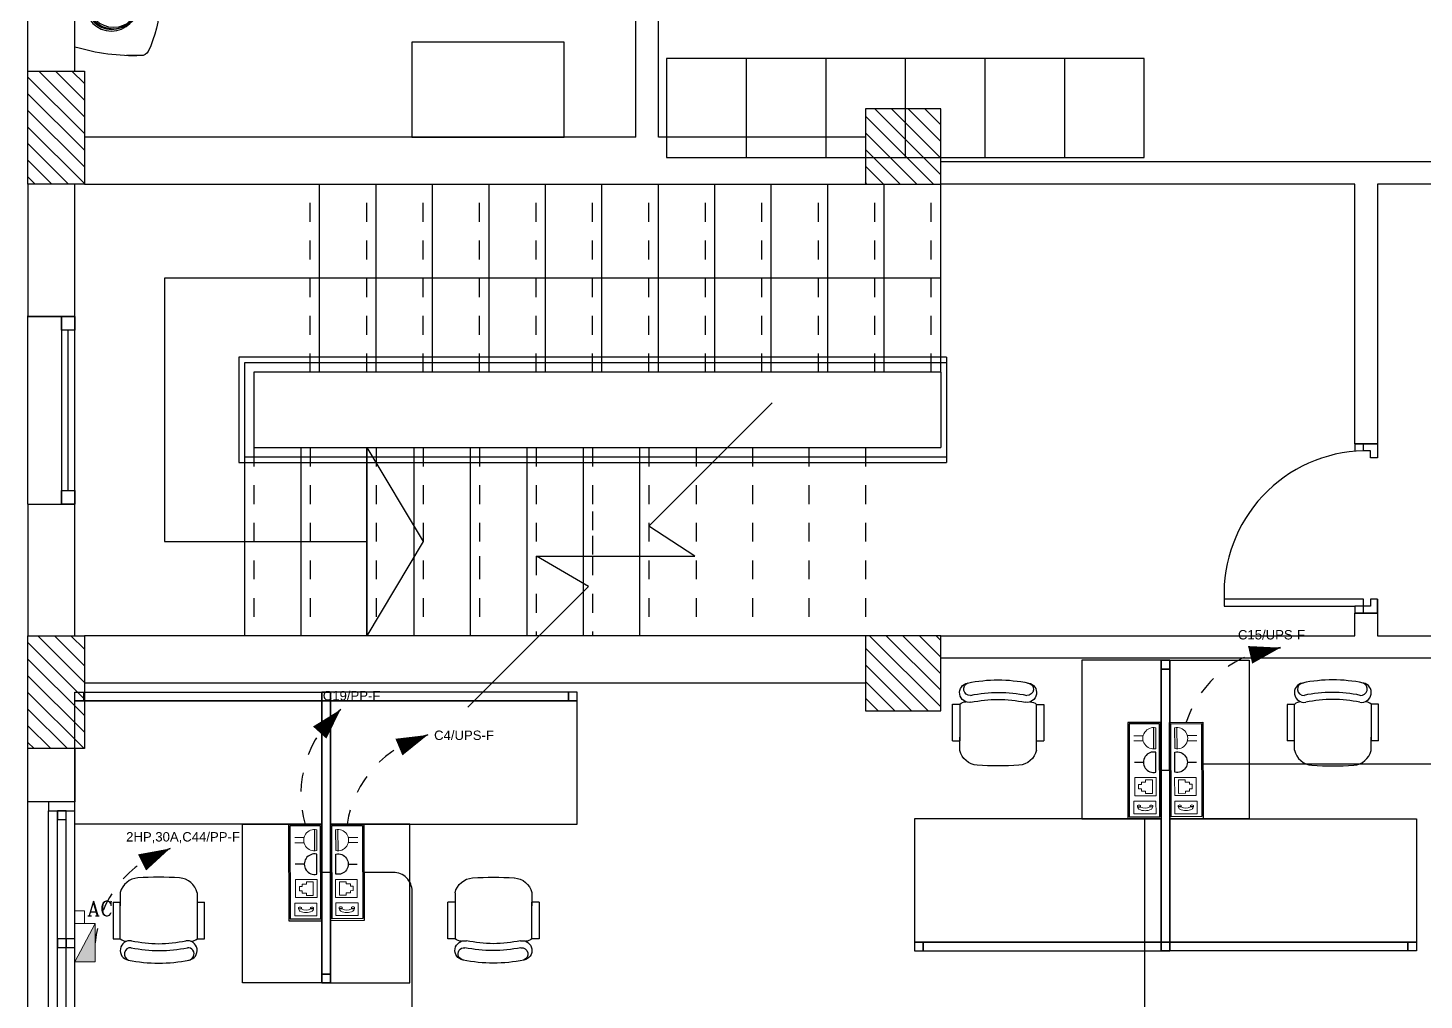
# Model space of a CAD drawing. Header units: metres. Extents: x -107 to 62, y 472 to 1032.
# Drawn here: x 2.29 to 9.71, y 484.6 to 489.77 of the extents above; entities that cross this region are included whole.
import ezdxf

# ---------------------------------------------------------------- set-up
doc = ezdxf.new("R2010")
doc.units = ezdxf.units.M
doc.header["$MEASUREMENT"] = 0
for name, pattern in [('A-1ST-STR$0$HIDDEN2', [0.1875, 0.125, -0.0625]), ('A-Typ-STR$0$HIDDEN2', [0.1875, 0.125, -0.0625]), ('ACAD_ISO02W100', [15, 12, -3]), ('DASHED', [0.75, 0.5, -0.25]), ('DASHED2', [0.375, 0.25, -0.125]), ('HIDDEN', [0.375, 0.25, -0.125])]:
    doc.linetypes.add(name, pattern=pattern)
doc.layers.get('0').update_dxf_attribs({"color": 8})
for name, color, linetype, lineweight in [('.', 7, 'Continuous', 9), ('Data & Telephone', 6, 'Continuous', 9), ('E-SOCKET', 2, 'Continuous', 25), ('E-TEXT-I', 4, 'Continuous', 30), ('Electrecalllll', 1, 'Continuous', 9), ('Legends', 3, 'Continuous', 9), ('lighting linea', 3, 'DASHED2', 0), ('power', 3, 'Continuous', 9)]:
    doc.layers.add(name, color=color, linetype=linetype, lineweight=lineweight)
for name, color, linetype in [('A-1st-FURN$0$A-FURN', 11, 'Continuous'), ('A-1st-FURN$0$FUR', 6, 'Continuous'), ('A-1ST-STR$0$A-ANNO-SYMB', 111, 'Continuous'), ('A-1ST-STR$0$A-FLOR', 111, 'Continuous'), ('A-1ST-STR$0$A-FLOR-RISR', 242, 'A-1ST-STR$0$HIDDEN2'), ('A-1ST-STR$0$A-FLOR-STHR', 171, 'Continuous'), ('A-1st-WALL$0$A-DOOR', 151, 'Continuous'), ('A-1st-WALL$0$A-GLAZ', 121, 'Continuous'), ('A-1st-WALL$0$A-WALL', 254, 'Continuous'), ('A-1st-WALL$0$A-WALL-ELEV', 31, 'Continuous'), ('A-COL-FNL$0$A-COLS-CONC', 6, 'Continuous'), ('A-COL-FNL$0$A-HTCH', 80, 'Continuous'), ('A-Typ-STR$0$A-ANNO-SYMB', 111, 'Continuous'), ('A-Typ-STR$0$A-FLOR', 111, 'Continuous'), ('A-Typ-STR$0$A-FLOR-RISR', 242, 'A-Typ-STR$0$HIDDEN2'), ('A-Typ-STR$0$A-FLOR-STHR', 171, 'Continuous'), ('E-LEADER', 30, 'Continuous'), ('Layer1', 24, 'ACAD_ISO02W100'), ('Power W', 3, 'Continuous')]:
    doc.layers.add(name, color=color, linetype=linetype)
doc.styles.add('ROMANC', font='romanc.shx', dxfattribs={"height": 3})
doc.styles.get("Standard").update_dxf_attribs({"font": 'arial.ttf'})

# ---------------------------------------------------------------- blocks, each defined once
blk = doc.blocks.new('A-1st-WALL$0$Win 1600')
for p, q in [((-750, 150), (750, 150)), ((-750, 100), (750, 100)), ((-750, 50), (750, 50)), ((-750, 0), (750, 0))]:
    blk.add_line(p, q)
for points in [[(-800, 0), (-750, 0), (-750, 150), (-800, 150)], [(-25, 50), (25, 50), (25, 100), (-25, 100)], [(700, 50), (750, 50), (750, 100), (700, 100)], [(750, 0), (800, 0), (800, 150), (750, 150)], [(-750, 0), (-700, 0), (-700, 50), (-750, 50)], [(-25, 0), (25, 0), (25, 50), (-25, 50)]]:
    blk.add_lwpolyline(points, close=True)
blk = doc.blocks.new('A-1st-WALL$0$Win 700')
blk.add_line((-300, 25), (300, 25))
for points in [[(-350, 0), (-300, 0), (-300, 50), (-350, 50)], [(350, 0), (-350, 0), (-350, 50), (350, 50)], [(300, 0), (350, 0), (350, 50), (300, 50)]]:
    blk.add_lwpolyline(points, close=True)
blk = doc.blocks.new('A-1st-WALL$0$DOO1')
at = {"layer": 'A-1st-WALL$0$A-DOOR'}
for q in [(-74, -74), (-34.4, -120)]:
    blk.add_line((-74, -120), q, dxfattribs=at)
blk.add_lwpolyline([(-37, -74), (-74, -74), (-74, 0), (0, 0), (0, -37), (-37, -37), (-37, -74, 0.418149), (752, -813.9)], format="xyb", dxfattribs=at)
blk.add_lwpolyline([(826, -74), (752, -74), (752, -813.9), (789, -813.9), (789, -120), (826, -120), (826, 0), (752, 0), (752, -37), (789, -37), (789, -120)], dxfattribs=at)
blk = doc.blocks.new('A-1st-WALL')
at = {"layer": 'A-1st-WALL$0$A-WALL'}
for p, q in [((2886, 8915.9), (2886, 12496.4)), ((2766, 8915.9), (2766, 11870.1)), ((-464, 9265.9), (-464, 9691.4)), ((-214, 9265.9), (-214, 9691.4)), ((2766, 8915.9), (-164, 8915.9)), ((3986, 8915.9), (2886, 8915.9)), ((7350.9, 8784.5), (4386, 8784.5)), ((-464, 8665.9), (-464, 7961.7)), ((-214, 7961.7), (-214, 8665.9)), ((-164, 8665.9), (3986, 8665.9)), ((5386, 8665.9), (4386, 8665.9)), ((6586, 8665.9), (5386, 8665.9)), ((6586, 7285.9), (6586, 8665.9)), ((6706, 8665.9), (6706, 7285.9)), ((7350.9, 8665.9), (6706, 8665.9)), ((-214, 7961.7), (-464, 7961.7)), ((-464, 7961.7), (-214, 7961.7)), ((6706, 7285.9), (6586, 7285.9)), ((-464, 6965.9), (-464, 6265.9)), ((-464, 6965.9), (-214, 6965.9)), ((-214, 6265.9), (-214, 6965.9)), ((6706, 6459.9), (6706, 6265.9)), ((6586, 6265.9), (6586, 6385.9)), ((6706, 6385.9), (6586, 6385.9)), ((3986, 6265.9), (-164, 6265.9)), ((4386, 6265.9), (5386, 6265.9)), ((5386, 6265.9), (6586, 6265.9)), ((6706, 6265.9), (7466, 6265.9)), ((7466, 6145.9), (4386, 6145.9)), ((-164, 6015.9), (3986, 6015.9)), ((-464, 5382.3), (-464, 5965.9)), ((-214, 5665.9), (-214, 5382.3)), ((-214, 5382.3), (-464, 5382.3))]:
    blk.add_line(p, q, dxfattribs=at)
at = {"layer": 'A-1st-WALL$0$A-WALL-ELEV'}
for p, q in [((-464, 6965.9), (-464, 7965.9)), ((-464, 3882.3), (-464, 5382.3))]:
    blk.add_line(p, q, dxfattribs=at)
at = {"layer": 'A-1st-WALL$0$A-DOOR', "rotation": 269.999999992129}
blk.add_blockref('A-1st-WALL$0$DOO1', (6706, 7211.9), dxfattribs=at)
at = {"layer": 'A-1st-WALL$0$A-GLAZ'}
for name, p, xscale, yscale, zscale, rotation in [('A-1st-WALL$0$Win 700', (-285.1, 7463.8), -1.422574162717543, 1.422574162717543, 1.422574162717543, 270), ('A-1st-WALL$0$Win 1600', (-214, 4632.3), 0.9375000000000057, 0.9375000000000057, 0.9375000000000057, 90)]:
    blk.add_blockref(name, p, dxfattribs=dict(at, xscale=xscale, yscale=yscale, zscale=zscale, rotation=rotation))
blk = doc.blocks.new('A-Typ-STR')
at = {"layer": 'A-Typ-STR$0$A-ANNO-SYMB'}
blk.add_lwpolyline([(4386, 8165.9), (261, 8165.9), (261, 6765.9), (1336, 6765.9)], dxfattribs=at)
blk.add_lwpolyline([(1636, 6765.9), (1336, 6265.9), (1336, 7265.9)], close=True, dxfattribs=at)
at = {"layer": 'A-Typ-STR$0$A-FLOR'}
for p, q in [((1086, 7665.9), (1086, 8665.9)), ((1386, 7665.9), (1386, 8665.9)), ((1686, 7665.9), (1686, 8665.9)), ((1986, 7665.9), (1986, 8665.9)), ((2286, 7665.9), (2286, 8665.9)), ((2586, 7665.9), (2586, 8665.9)), ((2886, 7665.9), (2886, 8665.9)), ((3186, 7665.9), (3186, 8665.9)), ((3486, 7665.9), (3486, 8665.9)), ((3786, 7665.9), (3786, 8665.9)), ((4086, 7665.9), (4086, 8665.9)), ((4386, 7665.9), (4386, 8665.9)), ((686, 7265.9), (686, 6265.9)), ((986, 7265.9), (986, 6265.9)), ((1336, 7265.9), (1336, 6265.9)), ((1586, 7265.9), (1586, 6265.9)), ((1886, 7265.9), (1886, 6265.9)), ((2186, 7265.9), (2186, 6687.9)), ((2486, 7265.9), (2486, 6926.2)), ((2786, 7265.9), (2786, 6265.9)), ((2486, 6926.2), (2486, 6797.1)), ((2486, 6797.1), (2486, 6687.9)), ((2186, 6687.9), (2186, 6265.9)), ((2486, 6687.9), (2486, 6265.9))]:
    blk.add_line(p, q, dxfattribs=at)
blk.add_lwpolyline([(1873, 5885.6), (2514.7, 6527.4), (2239.1, 6687.9), (3080, 6687.9), (2835.6, 6848.3), (3491, 7503.6)], dxfattribs=at)
at = {"layer": 'A-Typ-STR$0$A-FLOR-RISR'}
for p, q in [((1036, 7665.9), (1036, 8665.9)), ((1336, 7665.9), (1336, 8665.9)), ((1636, 7665.9), (1636, 8665.9)), ((1936, 7665.9), (1936, 8665.9)), ((2236, 7665.9), (2236, 8665.9)), ((2536, 7665.9), (2536, 8665.9)), ((2836, 7665.9), (2836, 8665.9)), ((3136, 7665.9), (3136, 8665.9)), ((3436, 7665.9), (3436, 8665.9)), ((3736, 7665.9), (3736, 8665.9)), ((4036, 7665.9), (4036, 8665.9)), ((4336, 7665.9), (4336, 8665.9)), ((736, 7265.9), (736, 6265.9)), ((1036, 7265.9), (1036, 6265.9)), ((1386, 7265.9), (1386, 6265.9)), ((1636, 7265.9), (1636, 6265.9)), ((1936, 7265.9), (1936, 6265.9)), ((2236, 7265.9), (2236, 6687.9)), ((2536, 7265.9), (2536, 6926.2)), ((2836, 7265.9), (2836, 6265.9)), ((3086, 7265.9), (3086, 6265.9)), ((3386, 7265.9), (3386, 6265.9)), ((3686, 7265.9), (3686, 6265.9)), ((3986, 7265.9), (3986, 6265.9)), ((2536, 6926.2), (2536, 6797.1)), ((2536, 6797.1), (2536, 6687.9)), ((1936, 6687.9), (1936, 6644.5)), ((2236, 6687.9), (2236, 6265.9)), ((2536, 6687.9), (2536, 6265.9))]:
    blk.add_line(p, q, dxfattribs=at)
at = {"layer": 'A-Typ-STR$0$A-FLOR-STHR'}
for p, q in [((4416, 7745.9), (656, 7745.9)), ((656, 7745.9), (656, 7185.9)), ((4416, 7715.9), (686, 7715.9)), ((686, 7715.9), (686, 7215.9)), ((4416, 7745.9), (4416, 7185.9)), ((4386, 7665.9), (736, 7665.9)), ((736, 7665.9), (736, 7265.9)), ((4386, 7665.9), (4386, 7265.9)), ((4386, 7665.9), (4386, 7265.9)), ((686, 7215.9), (2825.6, 7215.9)), ((736, 7265.9), (2875.6, 7265.9)), ((2825.6, 7215.9), (4416, 7215.9)), ((2875.6, 7265.9), (4386, 7265.9)), ((656, 7185.9), (2795.6, 7185.9)), ((2795.6, 7185.9), (4416, 7185.9))]:
    blk.add_line(p, q, dxfattribs=at)
blk = doc.blocks.new('A-1st-FURN$0$bed 1000')
at = {"layer": 'A-1st-FURN$0$A-FURN', "linetype": 'Continuous'}
for p, q in [((-256.5, 1093.3), (-179.3, 1093.3)), ((95.2, 1047.7), (95.2, 588)), ((-202.7, 833.7), (-205.5, 834.1)), ((-202.7, 833.7), (-205.5, 834.1)), ((-200, 833.2), (-202.7, 833.7)), ((-200, 833.2), (-202.7, 833.7)), ((-197.4, 832.6), (-200, 833.2)), ((-197.4, 832.6), (-200, 833.2)), ((-194.8, 831.9), (-197.4, 832.6)), ((-194.8, 831.9), (-197.4, 832.6)), ((-192.3, 831.2), (-194.8, 831.9)), ((-192.3, 831.2), (-194.8, 831.9)), ((-189.8, 830.6), (-192.3, 831.2)), ((-189.8, 830.6), (-192.3, 831.2)), ((-187.2, 829.9), (-189.8, 830.6)), ((-187.2, 829.9), (-189.8, 830.6)), ((-184.7, 829.3), (-187.2, 829.9)), ((-184.7, 829.3), (-187.2, 829.9)), ((-182.2, 828.7), (-184.7, 829.3)), ((-182.2, 828.7), (-184.7, 829.3)), ((-179.7, 828.2), (-182.2, 828.7)), ((-179.7, 828.2), (-182.2, 828.7)), ((-177.2, 827.7), (-179.7, 828.2)), ((-177.2, 827.7), (-179.7, 828.2)), ((-174.8, 827.2), (-177.2, 827.7)), ((-174.8, 827.2), (-177.2, 827.7)), ((-172.3, 826.8), (-174.8, 827.2)), ((-172.3, 826.8), (-174.8, 827.2)), ((-169.9, 826.5), (-172.3, 826.8)), ((-169.9, 826.5), (-172.3, 826.8)), ((-167.5, 826.1), (-169.9, 826.5)), ((-167.5, 826.1), (-169.9, 826.5)), ((-165.1, 825.9), (-167.5, 826.1)), ((-165.1, 825.9), (-167.5, 826.1)), ((-162.7, 825.7), (-165.1, 825.9)), ((-162.7, 825.7), (-165.1, 825.9)), ((-160.3, 825.5), (-162.7, 825.7)), ((-160.3, 825.5), (-162.7, 825.7)), ((-157.8, 825.4), (-160.3, 825.5)), ((-157.8, 825.4), (-160.3, 825.5)), ((-155.4, 825.3), (-157.8, 825.4)), ((-155.4, 825.3), (-157.8, 825.4)), ((-152.9, 825.3), (-155.4, 825.3)), ((-152.9, 825.3), (-155.4, 825.3)), ((-153.4, 865.1), (-155, 867.3)), ((-153.4, 865.1), (-155, 867.3)), ((-151.7, 863), (-153.4, 865.1)), ((-151.7, 863), (-153.4, 865.1)), ((-150.3, 825.3), (-152.9, 825.3)), ((-150.3, 825.3), (-152.9, 825.3)), ((-149.7, 860.9), (-151.7, 863)), ((-149.7, 860.9), (-151.7, 863)), ((-147.7, 825.4), (-150.3, 825.3)), ((-147.7, 825.4), (-150.3, 825.3)), ((-147.7, 858.8), (-149.7, 860.9)), ((-147.7, 858.8), (-149.7, 860.9)), ((-145.4, 856.7), (-147.7, 858.8)), ((-145.4, 856.7), (-147.7, 858.8)), ((-145, 825.4), (-147.7, 825.4)), ((-145, 825.4), (-147.7, 825.4)), ((-143.1, 854.5), (-145.4, 856.7)), ((-143.1, 854.5), (-145.4, 856.7)), ((-142.3, 825.5), (-145, 825.4)), ((-142.3, 825.5), (-145, 825.4)), ((-140.5, 852.2), (-143.1, 854.5)), ((-140.5, 852.2), (-143.1, 854.5)), ((-139.5, 825.6), (-142.3, 825.5)), ((-139.5, 825.6), (-142.3, 825.5)), ((-137.8, 849.9), (-140.5, 852.2)), ((-137.8, 849.9), (-140.5, 852.2)), ((-136.6, 825.7), (-139.5, 825.6)), ((-136.6, 825.7), (-139.5, 825.6)), ((-135, 847.4), (-137.8, 849.9)), ((-135, 847.4), (-137.8, 849.9)), ((-133.6, 825.7), (-136.6, 825.7)), ((-133.6, 825.7), (-136.6, 825.7)), ((-132, 844.7), (-135, 847.4)), ((-132, 844.7), (-135, 847.4)), ((-130.6, 825.7), (-133.6, 825.7)), ((-130.6, 825.7), (-133.6, 825.7)), ((-128.9, 841.7), (-132, 844.7)), ((-128.9, 841.7), (-132, 844.7)), ((-127.4, 825.6), (-130.6, 825.7)), ((-127.4, 825.6), (-130.6, 825.7)), ((-125.6, 838.5), (-128.9, 841.7)), ((-125.6, 838.5), (-128.9, 841.7)), ((-124, 825.5), (-127.4, 825.6)), ((-124, 825.5), (-127.4, 825.6)), ((-122.3, 834.7), (-125.6, 838.5)), ((-122.3, 834.7), (-125.6, 838.5)), ((-120.3, 825.4), (-124, 825.5)), ((-120.3, 825.4), (-124, 825.5)), ((-118.9, 830.4), (-122.3, 834.7)), ((-118.9, 830.4), (-122.3, 834.7)), ((-116.3, 825.4), (-120.3, 825.4)), ((-116.3, 825.4), (-120.3, 825.4)), ((-115.5, 825.5), (-118.9, 830.4)), ((-115.5, 825.5), (-118.9, 830.4)), ((-111.7, 825.4), (-116.3, 825.4)), ((-111.7, 825.4), (-116.3, 825.4)), ((-112, 819.8), (-115.5, 825.5)), ((-112, 819.8), (-115.5, 825.5)), ((-114.7, 816.3), (-108.2, 815.9)), ((-114.7, 816.3), (-108.2, 815.9)), ((-108.5, 813.2), (-112, 819.8)), ((-108.5, 813.2), (-112, 819.8)), ((-106.6, 825.5), (-111.7, 825.4)), ((-106.6, 825.5), (-111.7, 825.4)), ((-106.2, 819.2), (-109.3, 813.1)), ((-106.2, 819.2), (-109.3, 813.1)), ((-100.8, 825.8), (-106.6, 825.5)), ((-100.8, 825.8), (-106.6, 825.5)), ((-102.8, 829.2), (-99.7, 823)), ((-102.8, 829.2), (-99.7, 823)), ((-94.2, 826.3), (-100.8, 825.8)), ((-94.2, 826.3), (-100.8, 825.8)), ((-100.5, 823.2), (-97, 829.7)), ((-100.5, 823.2), (-97, 829.7)), ((-99.7, 823), (-96.9, 817.6)), ((-99.7, 823), (-96.9, 817.6)), ((-97, 829.7), (-93.5, 835.4)), ((-97, 829.7), (-93.5, 835.4)), ((-96.9, 817.6), (-94.3, 812.8)), ((-96.9, 817.6), (-94.3, 812.8)), ((-93.5, 835.4), (-90, 840.4)), ((-93.5, 835.4), (-90, 840.4)), ((-90, 840.4), (-86.6, 844.7)), ((-90, 840.4), (-86.6, 844.7)), ((-86.6, 844.7), (-83.3, 848.4)), ((-86.6, 844.7), (-83.3, 848.4)), ((-83.3, 848.4), (-80.1, 851.7)), ((-83.3, 848.4), (-80.1, 851.7)), ((-80.1, 851.7), (-77, 854.7)), ((-80.1, 851.7), (-77, 854.7)), ((-77, 854.7), (-74, 857.3)), ((-77, 854.7), (-74, 857.3)), ((-74, 857.3), (-71.2, 859.8)), ((-74, 857.3), (-71.2, 859.8)), ((-71.2, 859.8), (-68.5, 862.2)), ((-71.2, 859.8), (-68.5, 862.2)), ((-68.5, 862.2), (-65.9, 864.5)), ((-68.5, 862.2), (-65.9, 864.5)), ((-65.9, 864.5), (-63.5, 866.7)), ((-65.9, 864.5), (-63.5, 866.7)), ((-63.5, 866.7), (-61.3, 868.8)), ((-63.5, 866.7), (-61.3, 868.8)), ((-61.3, 868.8), (-59.2, 870.9)), ((-61.3, 868.8), (-59.2, 870.9)), ((-59.2, 870.9), (-57.3, 873)), ((-59.2, 870.9), (-57.3, 873)), ((-57.3, 873), (-55.6, 875.1)), ((-57.3, 873), (-55.6, 875.1)), ((-55.6, 875.1), (-54, 877.3)), ((-55.6, 875.1), (-54, 877.3)), ((-43.9, 815.9), (-41.5, 816.2)), ((-43.9, 815.9), (-41.5, 816.2)), ((-41.5, 816.2), (-39.1, 816.5)), ((-41.5, 816.2), (-39.1, 816.5)), ((-39.1, 816.5), (-36.6, 816.9)), ((-39.1, 816.5), (-36.6, 816.9)), ((-36.6, 816.9), (-34.2, 817.3)), ((-36.6, 816.9), (-34.2, 817.3)), ((-34.2, 817.3), (-31.7, 817.7)), ((-34.2, 817.3), (-31.7, 817.7)), ((-31.7, 817.7), (-29.3, 818.2)), ((-31.7, 817.7), (-29.3, 818.2)), ((-126.9, 782.3), (-128.5, 779.6)), ((-126.9, 782.3), (-128.5, 779.6)), ((-125.2, 785.1), (-126.9, 782.3)), ((-125.2, 785.1), (-126.9, 782.3)), ((-123.4, 788.1), (-125.2, 785.1)), ((-123.4, 788.1), (-125.2, 785.1)), ((-121.4, 791.2), (-123.4, 788.1)), ((-121.4, 791.2), (-123.4, 788.1)), ((-119.3, 794.7), (-121.4, 791.2)), ((-119.3, 794.7), (-121.4, 791.2)), ((-117.1, 798.5), (-119.3, 794.7)), ((-117.1, 798.5), (-119.3, 794.7)), ((-114.7, 802.8), (-117.1, 798.5)), ((-114.7, 802.8), (-117.1, 798.5)), ((-112.1, 807.6), (-114.7, 802.8)), ((-112.1, 807.6), (-114.7, 802.8)), ((-109.3, 813.1), (-112.1, 807.6)), ((-109.3, 813.1), (-112.1, 807.6)), ((-108.2, 815.9), (-102.3, 815.6)), ((-108.2, 815.9), (-102.3, 815.6)), ((-102.3, 815.6), (-97.2, 815.4)), ((-102.3, 815.6), (-97.2, 815.4)), ((-97.2, 815.4), (-92.7, 815.4)), ((-97.2, 815.4), (-92.7, 815.4)), ((-94.3, 812.8), (-91.9, 808.5)), ((-94.3, 812.8), (-91.9, 808.5)), ((-92.7, 815.4), (-88.6, 815.4)), ((-92.7, 815.4), (-88.6, 815.4)), ((-91.9, 808.5), (-89.6, 804.7)), ((-91.9, 808.5), (-89.6, 804.7)), ((-89.6, 804.7), (-87.5, 801.2)), ((-89.6, 804.7), (-87.5, 801.2)), ((-88.6, 815.4), (-85, 815.5)), ((-88.6, 815.4), (-85, 815.5)), ((-87.5, 801.2), (-85.6, 798)), ((-87.5, 801.2), (-85.6, 798)), ((-85.6, 798), (-83.8, 795.1)), ((-85.6, 798), (-83.8, 795.1)), ((-85, 815.5), (-81.6, 815.6)), ((-85, 815.5), (-81.6, 815.6)), ((-83.8, 795.1), (-82.1, 792.3)), ((-83.8, 795.1), (-82.1, 792.3)), ((-82.1, 792.3), (-80.5, 789.6)), ((-82.1, 792.3), (-80.5, 789.6)), ((-81.6, 815.6), (-78.4, 815.7)), ((-81.6, 815.6), (-78.4, 815.7)), ((-78.4, 815.7), (-75.3, 815.7)), ((-78.4, 815.7), (-75.3, 815.7)), ((-75.3, 815.7), (-72.4, 815.7)), ((-75.3, 815.7), (-72.4, 815.7)), ((-72.4, 815.7), (-69.5, 815.6)), ((-72.4, 815.7), (-69.5, 815.6)), ((-69.5, 815.6), (-66.7, 815.5)), ((-69.5, 815.6), (-66.7, 815.5)), ((-66.7, 815.5), (-63.9, 815.5)), ((-66.7, 815.5), (-63.9, 815.5)), ((-63.9, 815.5), (-61.3, 815.4)), ((-63.9, 815.5), (-61.3, 815.4)), ((-61.3, 815.4), (-58.7, 815.3)), ((-61.3, 815.4), (-58.7, 815.3)), ((-58.7, 815.3), (-56.1, 815.3)), ((-58.7, 815.3), (-56.1, 815.3)), ((-56.1, 815.3), (-53.6, 815.3)), ((-56.1, 815.3), (-53.6, 815.3)), ((-53.6, 815.3), (-51.1, 815.4)), ((-53.6, 815.3), (-51.1, 815.4)), ((-51.1, 815.4), (-48.7, 815.5)), ((-51.1, 815.4), (-48.7, 815.5)), ((-48.7, 815.5), (-46.3, 815.7)), ((-48.7, 815.5), (-46.3, 815.7)), ((-46.3, 815.7), (-43.9, 815.9)), ((-46.3, 815.7), (-43.9, 815.9)), ((-179.3, 542.4), (-256.5, 542.4)), ((71.9, 473.2), (-2074, 473.2)), ((-2074, 473.2), (-2074, -595)), ((71.9, -595), (71.9, 473.2)), ((-10.5, 306.1), (-195.1, 306.1)), ((-10.5, -458.9), (-10.5, 306.1)), ((-35, 281.6), (-195.1, 281.6)), ((-35, -434.4), (-35, 281.6)), ((-327.3, -434.4), (-35, -434.4)), ((-345.7, -458.9), (-10.5, -458.9)), ((-2074, -595), (71.9, -595)), ((-179.3, -664.2), (-256.5, -664.2)), ((95.2, -1169.5), (95.2, -709.9)), ((-202.7, -955.5), (-205.5, -955.9)), ((-202.7, -955.5), (-205.5, -955.9)), ((-200, -955), (-202.7, -955.5)), ((-200, -955), (-202.7, -955.5)), ((-197.4, -954.4), (-200, -955)), ((-197.4, -954.4), (-200, -955)), ((-194.8, -953.7), (-197.4, -954.4)), ((-194.8, -953.7), (-197.4, -954.4)), ((-192.3, -953), (-194.8, -953.7)), ((-192.3, -953), (-194.8, -953.7)), ((-189.8, -952.4), (-192.3, -953)), ((-189.8, -952.4), (-192.3, -953)), ((-187.2, -951.7), (-189.8, -952.4)), ((-187.2, -951.7), (-189.8, -952.4)), ((-184.7, -951.1), (-187.2, -951.7)), ((-184.7, -951.1), (-187.2, -951.7)), ((-182.2, -950.6), (-184.7, -951.1)), ((-182.2, -950.6), (-184.7, -951.1)), ((-179.7, -950), (-182.2, -950.6)), ((-179.7, -950), (-182.2, -950.6)), ((-177.2, -949.5), (-179.7, -950)), ((-177.2, -949.5), (-179.7, -950)), ((-174.8, -949), (-177.2, -949.5)), ((-174.8, -949), (-177.2, -949.5)), ((-172.3, -948.6), (-174.8, -949)), ((-172.3, -948.6), (-174.8, -949)), ((-169.9, -948.3), (-172.3, -948.6)), ((-169.9, -948.3), (-172.3, -948.6)), ((-167.5, -948), (-169.9, -948.3)), ((-167.5, -948), (-169.9, -948.3)), ((-165.1, -947.7), (-167.5, -948)), ((-165.1, -947.7), (-167.5, -948)), ((-162.7, -947.5), (-165.1, -947.7)), ((-162.7, -947.5), (-165.1, -947.7)), ((-160.3, -947.3), (-162.7, -947.5)), ((-160.3, -947.3), (-162.7, -947.5)), ((-157.8, -947.2), (-160.3, -947.3)), ((-157.8, -947.2), (-160.3, -947.3)), ((-155.4, -947.1), (-157.8, -947.2)), ((-155.4, -947.1), (-157.8, -947.2)), ((-152.9, -947.1), (-155.4, -947.1)), ((-152.9, -947.1), (-155.4, -947.1)), ((-150.3, -947.1), (-152.9, -947.1)), ((-150.3, -947.1), (-152.9, -947.1)), ((-147.7, -947.2), (-150.3, -947.1)), ((-147.7, -947.2), (-150.3, -947.1)), ((-145, -947.2), (-147.7, -947.2)), ((-145, -947.2), (-147.7, -947.2)), ((-142.3, -947.3), (-145, -947.2)), ((-142.3, -947.3), (-145, -947.2)), ((-139.5, -947.4), (-142.3, -947.3)), ((-139.5, -947.4), (-142.3, -947.3)), ((-136.6, -947.5), (-139.5, -947.4)), ((-136.6, -947.5), (-139.5, -947.4)), ((-133.6, -947.5), (-136.6, -947.5)), ((-133.6, -947.5), (-136.6, -947.5)), ((-130.6, -947.5), (-133.6, -947.5)), ((-130.6, -947.5), (-133.6, -947.5)), ((-128.9, -963.6), (-132, -966.5)), ((-128.9, -963.6), (-132, -966.5)), ((-127.4, -947.4), (-130.6, -947.5)), ((-127.4, -947.4), (-130.6, -947.5)), ((-125.6, -960.3), (-128.9, -963.6)), ((-125.6, -960.3), (-128.9, -963.6)), ((-126.9, -904.1), (-128.5, -901.4)), ((-126.9, -904.1), (-128.5, -901.4)), ((-124, -947.3), (-127.4, -947.4)), ((-124, -947.3), (-127.4, -947.4)), ((-125.2, -906.9), (-126.9, -904.1)), ((-125.2, -906.9), (-126.9, -904.1)), ((-122.3, -956.5), (-125.6, -960.3)), ((-122.3, -956.5), (-125.6, -960.3)), ((-123.4, -909.9), (-125.2, -906.9)), ((-123.4, -909.9), (-125.2, -906.9)), ((-120.3, -947.2), (-124, -947.3)), ((-120.3, -947.2), (-124, -947.3)), ((-121.4, -913), (-123.4, -909.9)), ((-121.4, -913), (-123.4, -909.9)), ((-118.9, -952.2), (-122.3, -956.5)), ((-118.9, -952.2), (-122.3, -956.5)), ((-119.3, -916.5), (-121.4, -913)), ((-119.3, -916.5), (-121.4, -913)), ((-116.3, -947.2), (-120.3, -947.2)), ((-116.3, -947.2), (-120.3, -947.2)), ((-117.1, -920.3), (-119.3, -916.5)), ((-117.1, -920.3), (-119.3, -916.5)), ((-115.5, -947.3), (-118.9, -952.2)), ((-115.5, -947.3), (-118.9, -952.2)), ((-114.7, -924.6), (-117.1, -920.3)), ((-114.7, -924.6), (-117.1, -920.3)), ((-111.7, -947.2), (-116.3, -947.2)), ((-111.7, -947.2), (-116.3, -947.2)), ((-112, -941.6), (-115.5, -947.3)), ((-112, -941.6), (-115.5, -947.3)), ((-112.1, -929.4), (-114.7, -924.6)), ((-112.1, -929.4), (-114.7, -924.6)), ((-114.7, -938.1), (-108.2, -937.7)), ((-114.7, -938.1), (-108.2, -937.7)), ((-109.3, -934.9), (-112.1, -929.4)), ((-109.3, -934.9), (-112.1, -929.4)), ((-108.5, -935), (-112, -941.6)), ((-108.5, -935), (-112, -941.6)), ((-106.6, -947.3), (-111.7, -947.2)), ((-106.6, -947.3), (-111.7, -947.2)), ((-106.2, -941), (-109.3, -934.9)), ((-106.2, -941), (-109.3, -934.9)), ((-108.2, -937.7), (-102.3, -937.4)), ((-108.2, -937.7), (-102.3, -937.4)), ((-100.8, -947.6), (-106.6, -947.3)), ((-100.8, -947.6), (-106.6, -947.3)), ((-102.8, -951), (-99.7, -944.8)), ((-102.8, -951), (-99.7, -944.8)), ((-102.3, -937.4), (-97.2, -937.2)), ((-102.3, -937.4), (-97.2, -937.2)), ((-94.2, -948.1), (-100.8, -947.6)), ((-94.2, -948.1), (-100.8, -947.6)), ((-100.5, -945), (-97, -951.6)), ((-100.5, -945), (-97, -951.6)), ((-99.7, -944.8), (-96.9, -939.4)), ((-99.7, -944.8), (-96.9, -939.4)), ((-97.2, -937.2), (-92.7, -937.2)), ((-97.2, -937.2), (-92.7, -937.2)), ((-97, -951.6), (-93.5, -957.3)), ((-97, -951.6), (-93.5, -957.3)), ((-96.9, -939.4), (-94.3, -934.6)), ((-96.9, -939.4), (-94.3, -934.6)), ((-94.3, -934.6), (-91.9, -930.3)), ((-94.3, -934.6), (-91.9, -930.3)), ((-93.5, -957.3), (-90, -962.2)), ((-93.5, -957.3), (-90, -962.2)), ((-92.7, -937.2), (-88.6, -937.2)), ((-92.7, -937.2), (-88.6, -937.2)), ((-91.9, -930.3), (-89.6, -926.5)), ((-91.9, -930.3), (-89.6, -926.5)), ((-90, -962.2), (-86.6, -966.5)), ((-90, -962.2), (-86.6, -966.5)), ((-89.6, -926.5), (-87.5, -923)), ((-89.6, -926.5), (-87.5, -923)), ((-88.6, -937.2), (-85, -937.3)), ((-88.6, -937.2), (-85, -937.3)), ((-87.5, -923), (-85.6, -919.8)), ((-87.5, -923), (-85.6, -919.8)), ((-85.6, -919.8), (-83.8, -916.9)), ((-85.6, -919.8), (-83.8, -916.9)), ((-85, -937.3), (-81.6, -937.4)), ((-85, -937.3), (-81.6, -937.4)), ((-83.8, -916.9), (-82.1, -914.1)), ((-83.8, -916.9), (-82.1, -914.1)), ((-82.1, -914.1), (-80.5, -911.4)), ((-82.1, -914.1), (-80.5, -911.4)), ((-81.6, -937.4), (-78.4, -937.5)), ((-81.6, -937.4), (-78.4, -937.5)), ((-78.4, -937.5), (-75.3, -937.5)), ((-78.4, -937.5), (-75.3, -937.5)), ((-75.3, -937.5), (-72.4, -937.5)), ((-75.3, -937.5), (-72.4, -937.5)), ((-72.4, -937.5), (-69.5, -937.4)), ((-72.4, -937.5), (-69.5, -937.4)), ((-69.5, -937.4), (-66.7, -937.3)), ((-69.5, -937.4), (-66.7, -937.3)), ((-66.7, -937.3), (-63.9, -937.3)), ((-66.7, -937.3), (-63.9, -937.3)), ((-63.9, -937.3), (-61.3, -937.2)), ((-63.9, -937.3), (-61.3, -937.2)), ((-61.3, -937.2), (-58.7, -937.1)), ((-61.3, -937.2), (-58.7, -937.1)), ((-58.7, -937.1), (-56.1, -937.1)), ((-58.7, -937.1), (-56.1, -937.1)), ((-56.1, -937.1), (-53.6, -937.1)), ((-56.1, -937.1), (-53.6, -937.1)), ((-53.6, -937.1), (-51.1, -937.2)), ((-53.6, -937.1), (-51.1, -937.2)), ((-51.1, -937.2), (-48.7, -937.3)), ((-51.1, -937.2), (-48.7, -937.3)), ((-48.7, -937.3), (-46.3, -937.5)), ((-48.7, -937.3), (-46.3, -937.5)), ((-46.3, -937.5), (-43.9, -937.7)), ((-46.3, -937.5), (-43.9, -937.7)), ((-43.9, -937.7), (-41.5, -938)), ((-43.9, -937.7), (-41.5, -938)), ((-41.5, -938), (-39.1, -938.3)), ((-41.5, -938), (-39.1, -938.3)), ((-39.1, -938.3), (-36.6, -938.7)), ((-39.1, -938.3), (-36.6, -938.7)), ((-36.6, -938.7), (-34.2, -939.1)), ((-36.6, -938.7), (-34.2, -939.1)), ((-34.2, -939.1), (-31.7, -939.5)), ((-34.2, -939.1), (-31.7, -939.5)), ((-31.7, -939.5), (-29.3, -940)), ((-31.7, -939.5), (-29.3, -940)), ((-153.4, -986.9), (-155, -989.1)), ((-153.4, -986.9), (-155, -989.1)), ((-151.7, -984.8), (-153.4, -986.9)), ((-151.7, -984.8), (-153.4, -986.9)), ((-149.7, -982.7), (-151.7, -984.8)), ((-149.7, -982.7), (-151.7, -984.8)), ((-147.7, -980.6), (-149.7, -982.7)), ((-147.7, -980.6), (-149.7, -982.7)), ((-145.4, -978.5), (-147.7, -980.6)), ((-145.4, -978.5), (-147.7, -980.6)), ((-143.1, -976.3), (-145.4, -978.5)), ((-143.1, -976.3), (-145.4, -978.5)), ((-140.5, -974), (-143.1, -976.3)), ((-140.5, -974), (-143.1, -976.3)), ((-137.8, -971.7), (-140.5, -974)), ((-137.8, -971.7), (-140.5, -974)), ((-135, -969.2), (-137.8, -971.7)), ((-135, -969.2), (-137.8, -971.7)), ((-132, -966.5), (-135, -969.2)), ((-132, -966.5), (-135, -969.2)), ((-86.6, -966.5), (-83.3, -970.2)), ((-86.6, -966.5), (-83.3, -970.2)), ((-83.3, -970.2), (-80.1, -973.5)), ((-83.3, -970.2), (-80.1, -973.5)), ((-80.1, -973.5), (-77, -976.5)), ((-80.1, -973.5), (-77, -976.5)), ((-77, -976.5), (-74, -979.1)), ((-77, -976.5), (-74, -979.1)), ((-74, -979.1), (-71.2, -981.6)), ((-74, -979.1), (-71.2, -981.6)), ((-71.2, -981.6), (-68.5, -984)), ((-71.2, -981.6), (-68.5, -984)), ((-68.5, -984), (-65.9, -986.3)), ((-68.5, -984), (-65.9, -986.3)), ((-65.9, -986.3), (-63.5, -988.5)), ((-65.9, -986.3), (-63.5, -988.5)), ((-63.5, -988.5), (-61.3, -990.6)), ((-63.5, -988.5), (-61.3, -990.6)), ((-61.3, -990.6), (-59.2, -992.7)), ((-61.3, -990.6), (-59.2, -992.7)), ((-59.2, -992.7), (-57.3, -994.8)), ((-59.2, -992.7), (-57.3, -994.8)), ((-57.3, -994.8), (-55.6, -996.9)), ((-57.3, -994.8), (-55.6, -996.9)), ((-55.6, -996.9), (-54, -999.1)), ((-55.6, -996.9), (-54, -999.1)), ((-256.5, -1215.1), (-179.3, -1215.1))]:
    blk.add_line(p, q, dxfattribs=at)
for centre, radius, start, end in [((213.1, 817.9), 565.9, 153.46874, 206.53126), ((-256.5, 1052.4), 41, 90, 153.46874), ((-217.9, 13), 1081, 73.16254, 92.04712), ((-1097.4, 2488.7), 2136.3, 261.64591, 293.75777), ((-1304.7, 232.4), 1109.6, 329.4148, 15.74001), ((-256.5, 583.4), 41, 206.53126, 270), ((-217.9, 1622.8), 1081, 267.95288, 286.83746), ((-2017.5, 392.3), 114.9, 55.82258, 304.17742), ((-1362.3, -572.7), 1051.5, 90.60019, 124.17742), ((-1178.5, -1052.4), 1541.5, 71.51271, 108.48729), ((-1083.1, 822.3), 827.5, 243.59697, 325.11965), ((-32.3, 97.7), 172.4, 84.36694, 159.32115), ((-1626.6, -265.3), 388.4, 63.12386, 174.79413), ((-1155.2, -436.5), 1122.4, 358.86021, 23.32341), ((-390.1, -324.4), 334.3, 4.99251, 61.46553), ((-406.9, -386.5), 94.7, 327.43203, 72.40562), ((-84.5, -240.9), 181.1, 192.99493, 284.39116), ((-2017.5, -454.1), 114.9, 55.82258, 304.17742), ((-693.4, -460.5), 367.1, 333.1946, 25.07826), ((-1100.4, 423.5), 1047.6, 236.67253, 282.62664), ((-974.8, -2151.5), 1642.5, 68.23491, 99.105), ((-256.5, -705.2), 41, 90, 153.46874), ((-217.9, -1744.6), 1081, 73.16254, 92.04712), ((213.1, -939.7), 565.9, 153.46874, 206.53126), ((-217.9, -134.8), 1081, 267.95288, 286.83746), ((-256.5, -1174.2), 41, 206.53126, 270)]:
    blk.add_arc(centre, radius, start, end, dxfattribs=at)
at = {"layer": 'A-1st-FURN$0$A-FURN', "linetype": 'Continuous', "extrusion": (0, 0, -1)}
for centre, major_axis, start_param, end_param in [((-110.5, 813.8), (98.2, -98.2), 3.926991, 10.210176), ((-110.5, 813.8), (92.1, 92.1), 5.497787, 11.780972), ((-110.5, 813.8), (92.1, 92.1), 5.497787, 11.780972), ((-110.5, 813.8), (43, 43), 5.497787, 11.780972), ((-110.5, 813.8), (43, 43), 5.497787, 11.780972), ((-110.5, 813.8), (30.7, 30.7), 5.497787, 11.780972), ((-110.5, 813.8), (30.7, 30.7), 5.497787, 11.780972), ((-98.5, -945.6), (-98.2, 98.2), 3.926991, 10.210176), ((-98.5, -945.6), (-92.1, -92.1), 5.497787, 11.780972), ((-98.5, -945.6), (-92.1, -92.1), 5.497787, 11.780972), ((-98.5, -945.6), (-43, -43), 5.497787, 11.780972), ((-98.5, -945.6), (-43, -43), 5.497787, 11.780972), ((-98.5, -945.6), (-30.7, -30.7), 5.497787, 11.780972), ((-98.5, -945.6), (-30.7, -30.7), 5.497787, 11.780972)]:
    blk.add_ellipse(centre, major_axis=major_axis, ratio=1, start_param=start_param, end_param=end_param, dxfattribs=at)
at = {"layer": 'A-1st-FURN$0$A-FURN', "linetype": 'Continuous'}
for centre, major_axis, start_param, end_param in [((-98.5, 823.8), (-98.2, -98.2), 3.926991, 10.210176), ((-98.5, 823.8), (-92.1, 92.1), 5.497787, 11.780972), ((-98.5, 823.8), (-92.1, 92.1), 5.497787, 11.780972), ((-98.5, 823.8), (-43, 43), 5.497787, 11.780972), ((-98.5, 823.8), (-43, 43), 5.497787, 11.780972), ((-98.5, 823.8), (-30.7, 30.7), 5.497787, 11.780972), ((-98.5, 823.8), (-30.7, 30.7), 5.497787, 11.780972), ((-110.5, -935.6), (98.2, 98.2), 3.926991, 10.210176), ((-110.5, -935.6), (92.1, -92.1), 5.497787, 11.780972), ((-110.5, -935.6), (92.1, -92.1), 5.497787, 11.780972), ((-110.5, -935.6), (43, -43), 5.497787, 11.780972), ((-110.5, -935.6), (43, -43), 5.497787, 11.780972), ((-110.5, -935.6), (30.7, -30.7), 5.497787, 11.780972), ((-110.5, -935.6), (30.7, -30.7), 5.497787, 11.780972)]:
    blk.add_ellipse(centre, major_axis=major_axis, ratio=1, start_param=start_param, end_param=end_param, dxfattribs=at)
blk = doc.blocks.new('A-1st-FURN$0$PAR0')
for points in [[(-1400, 0), (-1400, 50), (-1350, 50), (-1350, 0)], [(-1350, 0), (-1350, 50), (0, 50), (0, 0)], [(0, 0), (0, 50), (50, 50), (50, 0)], [(50, -1550), (0, -1550), (0, 0), (50, 0)], [(0, -1600), (0, -1550), (50, -1550), (50, -1600)]]:
    blk.add_lwpolyline(points, close=True)
blk = doc.blocks.new('A-1st-FURN$0$CH3')
at = {"layer": 'A-1st-FURN$0$A-FURN'}
for p, q in [((-259.1, 349.2), (-259.1, 141.4)), ((-218.2, 349.2), (-259.1, 349.2)), ((-218.2, 142.2), (-218.2, 349.2)), ((258.7, 349.6), (217.8, 349.6)), ((217.8, 349.6), (217.8, 141.9)), ((258.7, 141.9), (258.7, 349.6)), ((-218.2, 89.1), (-218.2, 162.9)), ((217.8, 87.4), (217.8, 162.2))]:
    blk.add_line(p, q, dxfattribs=at)
at = {"layer": 'A-1st-FURN$0$A-FURN', "linetype": 'Continuous'}
for p, q in [((-218, 141.4), (-259.1, 141.4)), ((258.7, 141.9), (217.8, 141.9))]:
    blk.add_line(p, q, dxfattribs=at)
for centre, radius, start, end in [((0, -347.9), 836.2, 78.08993, 101.91007), ((-163.1, 415.9), 55.3, 99.89884, 279.75221), ((-165.7, 435.5), 35.2, 94.91276, 274.91276), ((-3.5, -349.1), 766.3, 78.01124, 101.98876), ((163.1, 415.9), 55.3, 260.24779, 80.10116), ((158.8, 436.6), 36.2, 265.08724, 70.32125), ((18.4, -534.9), 912.7, 91.15667, 100.87136), ((-18.4, -534.9), 912.7, 79.12864, 88.84333), ((-110.6, 114.5), 110.6, 193.25658, 265.9234), ((110.6, 114.5), 110.6, 274.0766, 345.83344), ((0, 1665.8), 1665.8, 265.9234, 274.0766)]:
    blk.add_arc(centre, radius, start, end, dxfattribs=at)
at = {"layer": 'A-1st-FURN$0$A-FURN'}
for centre, start, end in [((-180.9, 308.9), 90.72261, 132.8382), ((180.4, 309.4), 47.1618, 87.57171)]:
    blk.add_arc(centre, 54.9, start, end, dxfattribs=at)
blk = doc.blocks.new('A-1st-FURN$0$STAFF')
at = {"layer": 'A-1st-FURN$0$A-FURN'}
for points in [[(-1400, 900), (-1400, 1600), (0, 1600), (0, 900)], [(-450, 900), (0, 900), (0, 0), (-450, 0)]]:
    blk.add_lwpolyline(points, close=True, dxfattribs=at)
at = {"layer": 'A-1st-FURN$0$FUR', "rotation": 180}
blk.add_blockref('A-1st-FURN$0$CH3', (-925, 599.9), dxfattribs=at)
blk = doc.blocks.new('A-1st-FURN$0$PAR2')
at = {"layer": 'A-1st-FURN$0$A-FURN'}
for name, p in [('A-1st-FURN$0$PAR0', (0, 0)), ('A-1st-FURN$0$STAFF', (0, -1600))]:
    blk.add_blockref(name, p, dxfattribs=at)
blk = doc.blocks.new('A-1st-FURN$0$PAR4')
at = {"layer": 'A-1st-FURN$0$FUR'}
blk.add_blockref('A-1st-FURN$0$PAR2', (-1450, -50), dxfattribs=at)
at = {"layer": 'A-1st-FURN$0$FUR', "xscale": -1}
blk.add_blockref('A-1st-FURN$0$PAR2', (-1400, -50), dxfattribs=at)
blk = doc.blocks.new('A-1st-FURN$0$开放办公05')
at = {"layer": 'A-1st-FURN$0$FUR'}
blk.add_blockref('A-1st-FURN$0$PAR4', (2850, 0), dxfattribs=at)
blk = doc.blocks.new('A-1st-FURN')
at = {"layer": 'A-1st-FURN$0$A-FURN'}
for p, q in [((3352.3, 9333.6), (3352.3, 8808)), ((3775.2, 9333.6), (3775.2, 8808)), ((4198, 9333.6), (4198, 8808)), ((4620.9, 9333.6), (4620.9, 8808)), ((5043.8, 9333.6), (5043.8, 8808))]:
    blk.add_line(p, q, dxfattribs=at)
for points in [[(2386, 9420.1), (1576, 9420.1), (1576, 8915.9), (2386, 8915.9), (2386, 9065.9), (2386, 9065.9)], [(5466.6, 9333.6), (2929.4, 9333.6), (2929.4, 8808), (5466.6, 8808)]]:
    blk.add_lwpolyline(points, close=True, dxfattribs=at)
at = {"layer": 'A-1st-FURN$0$A-FURN', "xscale": -0.9999999999999999}
blk.add_blockref('A-1st-FURN$0$bed 1000', (-118.8, 10563.9), dxfattribs=at)
at = {"layer": 'A-1st-FURN$0$A-FURN', "xscale": 0.9362435746052129, "yscale": 0.9362435746052129, "zscale": 0.9362435746052129, "rotation": 180}
blk.add_blockref('A-1st-FURN$0$开放办公05', (6914.3, 4590.9), dxfattribs=at)
at = {"layer": 'A-1st-FURN$0$A-FURN', "xscale": -0.9362435746052129, "yscale": 0.9362435746052129, "zscale": 0.9362435746052129}
blk.add_blockref('A-1st-FURN$0$开放办公05', (2454.3, 5965.9), dxfattribs=at)
blk = doc.blocks.new('A-COL-FNL')
at = {"layer": 'A-COL-FNL$0$A-HTCH'}
h = blk.add_hatch(dxfattribs=at)
h.set_pattern_fill('ANSI31', color=256, scale=500, angle=90)
h.paths.add_polyline_path([(-464, 9265.9), (-164, 9265.9), (-164, 8665.9), (-464, 8665.9)])
h = blk.add_hatch(dxfattribs=at)
h.set_pattern_fill('ANSI31', color=256, scale=500, angle=90)
h.paths.add_polyline_path([(4386, 9065.9), (3986, 9065.9), (3986, 8665.9), (4386, 8665.9)])
h = blk.add_hatch(dxfattribs=at)
h.set_pattern_fill('ANSI31', color=256, scale=500, angle=90)
h.paths.add_polyline_path([(-164, 5665.9), (-464, 5665.9), (-464, 6265.9), (-164, 6265.9)])
h = blk.add_hatch(dxfattribs=at)
h.set_pattern_fill('ANSI31', color=256, scale=500, angle=90)
h.paths.add_polyline_path([(4386, 6265.9), (3986, 6265.9), (3986, 5865.9), (4386, 5865.9)])
at = {"layer": 'A-COL-FNL$0$A-COLS-CONC'}
for points in [[(-464, 9265.9), (-164, 9265.9), (-164, 8665.9), (-464, 8665.9)], [(3986, 8665.9), (4386, 8665.9), (4386, 9065.9), (3986, 9065.9)], [(-164, 5665.9), (-464, 5665.9), (-464, 6265.9), (-164, 6265.9)], [(3986, 5865.9), (4386, 5865.9), (4386, 6265.9), (3986, 6265.9)]]:
    blk.add_lwpolyline(points, close=True, dxfattribs=at)
blk = doc.blocks.new('A-1ST-STR')
at = {"layer": 'A-1ST-STR$0$A-ANNO-SYMB'}
blk.add_lwpolyline([(4386, 8165.9), (261, 8165.9), (261, 6765.9), (1336, 6765.9)], dxfattribs=at)
blk.add_lwpolyline([(1636, 6765.9), (1336, 6265.9), (1336, 7265.9)], close=True, dxfattribs=at)
at = {"layer": 'A-1ST-STR$0$A-FLOR'}
for p, q in [((1086, 7665.9), (1086, 8665.9)), ((1386, 7665.9), (1386, 8665.9)), ((1686, 7665.9), (1686, 8665.9)), ((1986, 7665.9), (1986, 8665.9)), ((2286, 7665.9), (2286, 8665.9)), ((2586, 7665.9), (2586, 8665.9)), ((2886, 7665.9), (2886, 8665.9)), ((3186, 7665.9), (3186, 8665.9)), ((3486, 7665.9), (3486, 8665.9)), ((3786, 7665.9), (3786, 8665.9)), ((4086, 7665.9), (4086, 8665.9)), ((4386, 7665.9), (4386, 8665.9)), ((686, 7265.9), (686, 6265.9)), ((986, 7265.9), (986, 6265.9)), ((1336, 7265.9), (1336, 6265.9)), ((1586, 7265.9), (1586, 6265.9)), ((1886, 7265.9), (1886, 6265.9)), ((2186, 7265.9), (2186, 6687.9)), ((2486, 7265.9), (2486, 6926.2)), ((2786, 7265.9), (2786, 6265.9)), ((2486, 6926.2), (2486, 6797.1)), ((2486, 6797.1), (2486, 6687.9)), ((2186, 6687.9), (2186, 6265.9)), ((2486, 6687.9), (2486, 6265.9))]:
    blk.add_line(p, q, dxfattribs=at)
blk.add_lwpolyline([(1873, 5885.6), (2514.7, 6527.4), (2239.1, 6687.9), (3080, 6687.9), (2835.6, 6848.3), (3491, 7503.6)], dxfattribs=at)
at = {"layer": 'A-1ST-STR$0$A-FLOR-RISR'}
for p, q in [((1036, 7665.9), (1036, 8665.9)), ((1336, 7665.9), (1336, 8665.9)), ((1636, 7665.9), (1636, 8665.9)), ((1936, 7665.9), (1936, 8665.9)), ((2236, 7665.9), (2236, 8665.9)), ((2536, 7665.9), (2536, 8665.9)), ((2836, 7665.9), (2836, 8665.9)), ((3136, 7665.9), (3136, 8665.9)), ((3436, 7665.9), (3436, 8665.9)), ((3736, 7665.9), (3736, 8665.9)), ((4036, 7665.9), (4036, 8665.9)), ((4336, 7665.9), (4336, 8665.9)), ((736, 7265.9), (736, 6265.9)), ((1036, 7265.9), (1036, 6265.9)), ((1386, 7265.9), (1386, 6265.9)), ((1636, 7265.9), (1636, 6265.9)), ((1936, 7265.9), (1936, 6265.9)), ((2236, 7265.9), (2236, 6687.9)), ((2536, 7265.9), (2536, 6926.2)), ((2836, 7265.9), (2836, 6265.9)), ((3086, 7265.9), (3086, 6265.9)), ((3386, 7265.9), (3386, 6265.9)), ((3686, 7265.9), (3686, 6265.9)), ((3986, 7265.9), (3986, 6265.9)), ((2536, 6926.2), (2536, 6797.1)), ((2536, 6797.1), (2536, 6687.9)), ((1936, 6687.9), (1936, 6644.5)), ((2236, 6687.9), (2236, 6265.9)), ((2536, 6687.9), (2536, 6265.9))]:
    blk.add_line(p, q, dxfattribs=at)
at = {"layer": 'A-1ST-STR$0$A-FLOR-STHR'}
for p, q in [((4416, 7745.9), (656, 7745.9)), ((656, 7745.9), (656, 7185.9)), ((4416, 7715.9), (686, 7715.9)), ((686, 7715.9), (686, 7215.9)), ((4416, 7745.9), (4416, 7185.9)), ((4386, 7665.9), (736, 7665.9)), ((736, 7665.9), (736, 7265.9)), ((4386, 7665.9), (4386, 7265.9)), ((4386, 7665.9), (4386, 7265.9)), ((686, 7215.9), (2825.6, 7215.9)), ((736, 7265.9), (2875.6, 7265.9)), ((2825.6, 7215.9), (4416, 7215.9)), ((2875.6, 7265.9), (4386, 7265.9)), ((656, 7185.9), (2795.6, 7185.9)), ((2795.6, 7185.9), (4416, 7185.9))]:
    blk.add_line(p, q, dxfattribs=at)
blk = doc.blocks.new('Network')
at = {"layer": 'Data & Telephone', "color": 6}
for p, q in [((1361.996, 129.2824), (1361.939, 129.2824)), ((1361.939, 129.2146), (1361.939, 129.2824)), ((1361.996, 129.2146), (1361.996, 129.2824)), ((1361.9533, 129.2484), (1361.9462, 129.2484)), ((1361.9462, 129.2268), (1361.9462, 129.2484)), ((1361.9605, 129.2615), (1361.9533, 129.2615)), ((1361.9533, 129.2615), (1361.9533, 129.2484)), ((1361.9745, 129.2703), (1361.9605, 129.2703)), ((1361.9605, 129.2703), (1361.9605, 129.2615)), ((1361.9745, 129.2703), (1361.9745, 129.2615)), ((1361.9745, 129.2615), (1361.9817, 129.2615)), ((1361.9817, 129.2615), (1361.9817, 129.2484)), ((1361.9817, 129.2484), (1361.9888, 129.2484)), ((1361.9888, 129.2268), (1361.9888, 129.2484)), ((1361.939, 129.2146), (1361.996, 129.2146)), ((1361.9462, 129.2268), (1361.9888, 129.2268))]:
    blk.add_line(p, q, dxfattribs=at)
blk = doc.blocks.new('DUPLEX SOCKET')
at = {"layer": 'power', "color": 2}
for p, q in [((0, 198), (0, -198)), ((240, 49), (417, 49)), ((240, -49), (417, -49))]:
    blk.add_line(p, q, dxfattribs=at)
blk.add_arc((44, 0), 202, 257.429, 102.5754, dxfattribs=at)
blk = doc.blocks.new('Telephone')
at = {"layer": 'Electrecalllll'}
for points in [[(1356.067, 130.372), (1356.064, 130.372), (1356.064, 130.337), (1356.067, 130.337)], [(1356.067, 130.23), (1356.064, 130.23), (1356.064, 130.195), (1356.067, 130.195)]]:
    blk.add_hatch(color=4, dxfattribs=at).paths.add_polyline_path(points)
at = {"layer": 'Electrecalllll', "color": 4}
for p, q in [((1356.082, 130.372), (1356.064, 130.372)), ((1356.064, 130.372), (1356.064, 130.337)), ((1356.082, 130.337), (1356.064, 130.337)), ((1356.067, 130.372), (1356.067, 130.337)), ((1356.082, 130.23), (1356.064, 130.23)), ((1356.064, 130.23), (1356.064, 130.195)), ((1356.082, 130.195), (1356.064, 130.195)), ((1356.067, 130.23), (1356.067, 130.195))]:
    blk.add_line(p, q, dxfattribs=at)
blk.add_lwpolyline([(1356.132, 130.415), (1355.984, 130.415), (1355.984, 130.156), (1356.132, 130.156)], close=True, dxfattribs=at)
for centre, radius, start, end in [((1356.188, 130.283), 0.167, 154.325, 204.7884), ((1356.086, 130.31), 0.0665, 109.3444, 136.9236), ((1356.16, 130.284), 0.11, 150.725, 209.275), ((1356.051, 130.355), 0.0353, 330.3482, 29.6518), ((1356.09, 130.264), 0.0741, 223.9483, 249.7273), ((1356.051, 130.212), 0.0353, 330.3482, 29.6518)]:
    blk.add_arc(centre, radius, start, end, dxfattribs=at)
blk = doc.blocks.new('h socket')
at = {"layer": 'E-SOCKET'}
for p, q in [((0, 0.144), (0, 0.248)), ((-0.115, 0), (0.115, 0))]:
    blk.add_line(p, q, dxfattribs=at)
blk.add_arc((0, 0.026), 0.118, 347.4312, 192.5776, dxfattribs=at)
blk = doc.blocks.new('H s')
at = {"xscale": 1.050492552334089, "yscale": 1.050492552334089, "zscale": 1.050492552334089}
blk.add_blockref('h socket', (0, 0), dxfattribs=at)
blk = doc.blocks.new('Floor Box 2')
at = {"layer": '.', "linetype": 'DASHED', "lineweight": 0, "ltscale": 0.4}
h = blk.add_hatch(color=2, dxfattribs=at)
h.dxf.hatch_style = 1
h.paths.add_polyline_path([(0.0286, -0.0272, 0.054926), (0.0272, -0.0396), (0.1409, -0.0402, 0.054906), (0.1396, -0.0278)])
for points in [[(0.5123, -0.0017), (0, 0), (-0.001, -0.1767), (0.5113, -0.1783)], [(0.5016, -0.0087), (0.0071, -0.0072), (0.0062, -0.1696), (0.5008, -0.1711)]]:
    blk.add_lwpolyline(points, close=True)
at = {"layer": 'Legends', "color": 2, "linetype": 'DASHED', "lineweight": 0, "ltscale": 0.4}
blk.add_lwpolyline([(0.1409, -0.0402), (0.0272, -0.0396)], dxfattribs=at)
at = {"xscale": 0.4543284512265046, "yscale": 0.4543284512265046, "zscale": 0.4543284512265046, "rotation": 180}
blk.add_blockref('Telephone', (616.5476, 59.1046), dxfattribs=at)
at = {"layer": 'Data & Telephone', "color": 0, "lineweight": 60, "xscale": -1.685405181710514, "yscale": 1.685405181710514, "zscale": 1.685405181733448, "rotation": 179.6918616787939}
blk.add_blockref('Network', (-2293.9213, 230.0937), dxfattribs=at)
at = {"layer": 'Layer1', "linetype": 'Continuous', "lineweight": 35, "xscale": 0.4391741577047093, "yscale": 0.4391741577047093, "zscale": 0.4391741577047093, "rotation": 180}
blk.add_blockref('H s', (0.2116, -0.0282), dxfattribs=at)
at = {"layer": 'power', "xscale": -0.0002808277206373994, "yscale": 0.0002808277206373993, "zscale": 0.0002808277206373995, "rotation": 89.69844143202054}
blk.add_blockref('DUPLEX SOCKET', (0.0841, -0.0275), dxfattribs=at)
blk = doc.blocks.new('*U127')
blk.add_line((233, 512.3), (309.4, 559.6))
blk.add_lwpolyline([(309.4, 559.6, 0, 96, 0), (174.8, 461.8, 96, 96, 0)], format="xyseb")
at = {"linetype": 'HIDDEN', "ltscale": 0.2}
blk.add_arc((581.3, 44), 583, 117.80684, 184.32374, dxfattribs=at)
blk = doc.blocks.new('sf32a')
at = {"layer": '.', "linetype": 'Continuous', "lineweight": 0, "ltscale": 0.4}
h = blk.add_hatch(color=3, dxfattribs=at)
h.dxf.hatch_style = 1
h.paths.add_polyline_path([(0.0573, 0.2037), (-0.0498, 0), (0.0573, 0)])
at = {"layer": 'power', "color": 3, "linetype": 'Continuous', "lineweight": 0, "ltscale": 0.02}
for p, q in [((0, 0.2711), (-0.0502, 0.2711)), ((0, 0.2037), (0, 0.2711)), ((-0.0498, 0.2037), (-0.0498, 0)), ((-0.0498, 0), (0.0573, 0.2037)), ((0.0573, 0.2037), (-0.0498, 0.2037)), ((0.0573, 0), (0.0573, 0.2037)), ((-0.0498, 0), (0.0573, 0))]:
    blk.add_line(p, q, dxfattribs=at)
at = {"layer": 'power', "color": 3, "linetype": 'Continuous', "lineweight": 0, "style": 'ROMANC'}
blk.add_text('AC', height=0.07864, dxfattribs=at).set_placement((0.0149, 0.2442))

msp = doc.modelspace()

# ---------------------------------------------------------------- linework, layer by layer
at = {"layer": 'Power W', "color": 7, "linetype": 'Continuous', "lineweight": 25, "ltscale": 0.4}
for points in [[(11.0291, 483.5157), (11.0291, 485.7548, 0.414214), (10.9291, 485.8548), (8.5303, 485.8548)], [(4.3286, 483.5158), (4.3286, 485.1792, 0.415158), (4.2283, 485.2792), (4.0721, 485.2787)]]:
    msp.add_lwpolyline(points, format="xyb", dxfattribs=at)
at = {"layer": 'Power W', "color": 6, "linetype": 'Continuous', "lineweight": 30, "ltscale": 0.4}
for points in [[(8.3538, 485.8203), (8.308, 485.82)], [(3.8954, 485.2786), (3.8496, 485.2786)]]:
    msp.add_lwpolyline(points, dxfattribs=at)
msp.add_lwpolyline([(8.2205, 485.5638), (8.2205, 483.5094, -0.415158), (8.1202, 483.4094), (7.9956, 483.4098)], format="xyb", dxfattribs=at)

# ---------------------------------------------------------------- block references
at = {"xscale": 0.001, "yscale": 0.001, "zscale": 0.001}
for name in ['A-1st-WALL', 'A-1st-FURN', 'A-Typ-STR']:
    msp.add_blockref(name, (2.7511, 480.271), dxfattribs=at)
at = {"layer": 'E-LEADER'}
for p, xscale, yscale, zscale, rotation in [((8.4413, 486.0769), 0.0009999999999999996, 0.0009999999999999996, 0.0009999999999999996, 337.2593587593921), ((3.7605, 485.5344), 0.0009999999999999996, 0.0009999999999999996, 0.0009999999999999996, 11.76640060698676), ((3.9829, 485.5352), 0.0009999999999999996, 0.0009999999999999996, 0.0009999999999999996, 346.8205880610438), ((2.6442, 484.9054), 0.001, 0.001, 0.001, 350.4396733397146)]:
    msp.add_blockref('*U127', p, dxfattribs=dict(at, xscale=xscale, yscale=yscale, zscale=zscale, rotation=rotation))
at = {"layer": 'E-SOCKET', "color": 2, "linetype": 'DASHED', "lineweight": 0, "rotation": 270.3693761495394}
for p in [(8.3072, 486.0762), (3.8488, 485.5345)]:
    msp.add_blockref('Floor Box 2', p, dxfattribs=at)
at = {"layer": 'E-SOCKET', "color": 2, "linetype": 'DASHED', "lineweight": 0, "xscale": -1, "rotation": 90}
for p in [(8.3529, 486.0764), (3.8946, 485.5347)]:
    msp.add_blockref('Floor Box 2', p, dxfattribs=at)
at = {"layer": 'lighting linea', "color": 2, "linetype": 'DASHED', "ltscale": 0.4, "xscale": 0.001, "yscale": 0.001, "zscale": 0.001}
for name in ['A-COL-FNL', 'A-1ST-STR']:
    msp.add_blockref(name, (2.7511, 480.271), dxfattribs=at)
at = {"layer": 'power'}
msp.add_blockref('sf32a', (2.5868, 484.8036), dxfattribs=at)

# ---------------------------------------------------------------- texts
at = {"layer": 'E-TEXT-I', "color": 3, "linetype": 'DASHED', "lineweight": 0, "ltscale": 0.4}
for s, p in [('C15/UPS-F', (8.7166, 486.5171)), ('C19/PP-F', (3.8537, 486.1931, 0)), ('C4/UPS-F', (4.4452, 485.9829)), ('2HP,30A,C44/PP-F', (2.8089, 485.4432, 0))]:
    msp.add_text(s, height=0.04992, dxfattribs=at).set_placement(p)

doc.saveas('drawing.dxf')
